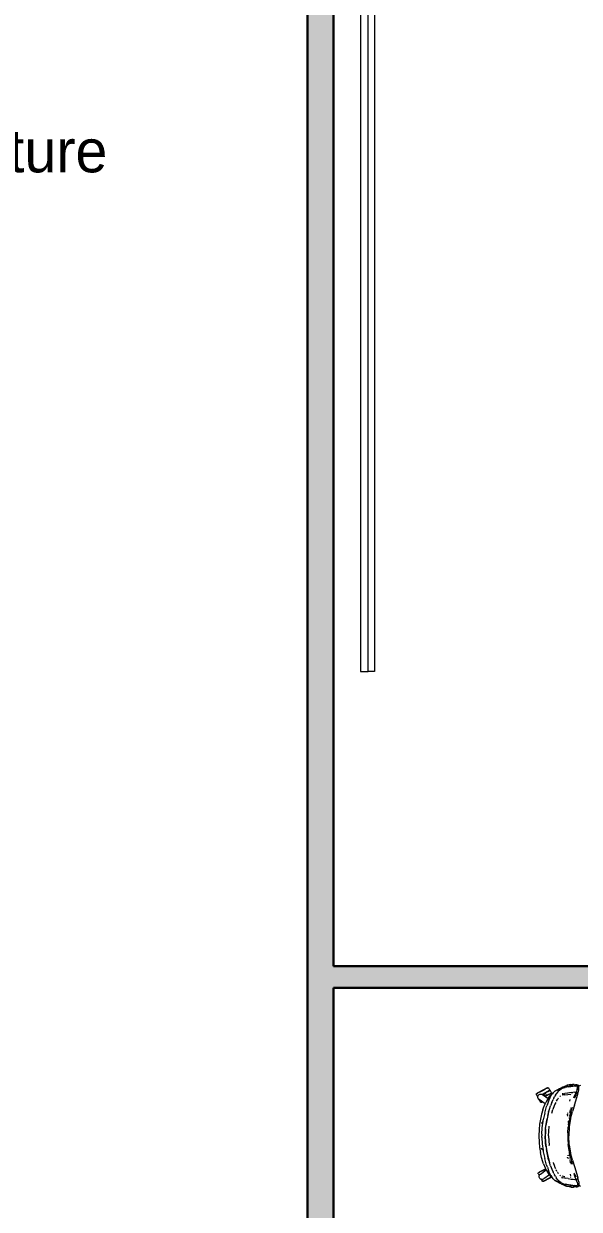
# Model space of a CAD drawing. Header units: millimetres. Extents: x 155927 to 326028, y -36033 to 97293.
# Drawn here: x 214731 to 217319, y 19925 to 25450 of the extents above; entities that cross this region are included whole.
import ezdxf

# ---------------------------------------------------------------- set-up
doc = ezdxf.new("R2010")
doc.units = ezdxf.units.MM
doc.header["$MEASUREMENT"] = 0
for name, color, linetype, lineweight in [('A-AREA-IDEN', 7, 'CONTINUOUS', 9), ('A-WALL', 7, 'CONTINUOUS', 9), ('A-WALL-PATT', 7, 'CONTINUOUS', 9), ('G-IMPT', 8, 'CONTINUOUS', 9), ('I-FURN', 8, 'CONTINUOUS', 9), ('I-WALL', 7, 'CONTINUOUS', 9)]:
    doc.layers.add(name, color=color, linetype=linetype, lineweight=lineweight)
doc.styles.add('Century Gothic', font='GOTHIC.TTF', dxfattribs={"height": 200})

msp = doc.modelspace()

# ---------------------------------------------------------------- hatches: boundary and pattern name
at = {"layer": 'A-WALL-PATT'}
for points in [[(216052.8, 15107.6), (216174.8, 15107.6), (216174.8, 26907.6), (216052.8, 26907.6), (216052.8, 16376.6)], [(220477.9, 20956.6), (220477.9, 21058.6), (216174.8, 21058.6), (216174.8, 20956.6), (219351.4, 20956.6)]]:
    msp.add_hatch(color=256, dxfattribs=at).paths.add_polyline_path(points, flags=0)

# ---------------------------------------------------------------- linework, layer by layer
at = {"layer": 'A-WALL', "lineweight": 30}
for p, q in [((216174.8, 21058.6), (216174.8, 26805.6)), ((216052.8, 25785.6), (216052.8, 15107.6)), ((216174.8, 15209.6), (216174.8, 20956.6))]:
    msp.add_line(p, q, dxfattribs=at)
at = {"layer": 'G-IMPT'}
for p, q in [((217239.1, 20493.3), (217255.5, 20500.1)), ((217288.7, 20500.1), (217241.5, 20493.4)), ((217265.9, 20498.6), (217253, 20495.1)), ((217265.9, 20498.6), (217254, 20495.2)), ((217255.5, 20500.1), (217258.9, 20501.5)), ((217262.7, 20503.1), (217258.9, 20501.5)), ((217280.4, 20506.3), (217262.7, 20503.1)), ((217268.8, 20495.2), (217299.7, 20499.7)), ((217273, 20502.8), (217272.4, 20502.7)), ((217282.3, 20504.9), (217273, 20502.8)), ((217280.4, 20506.3), (217287.4, 20506.3)), ((217291.6, 20506.3), (217287.4, 20506.3)), ((217288.7, 20500.1), (217299.4, 20501.5)), ((217295.5, 20506), (217291.6, 20506.3)), ((217295.5, 20506), (217304.8, 20505.2)), ((217298, 20498.7), (217306.6, 20502.7)), ((217300.7, 20501.8), (217299.4, 20501.5)), ((217299.7, 20499.7), (217307.5, 20500.8)), ((217305.7, 20502.6), (217300.7, 20501.8)), ((217304.7, 20504.7), (217302.1, 20504.9)), ((217304.7, 20504.7), (217309.4, 20504.1)), ((217304.8, 20505.2), (217305.3, 20505.1)), ((217309.6, 20504.3), (217305.3, 20505.1)), ((217306.6, 20502.7), (217305.7, 20502.6)), ((217313.8, 20501.9), (217307.5, 20500.8)), ((217310, 20504.1), (217309.4, 20504.1)), ((217309.6, 20504.3), (217311.9, 20503.9)), ((217309.6, 20482.8), (217312.3, 20499.9)), ((217310, 20504.1), (217313.3, 20503.5)), ((217311.7, 20503.5), (217312.3, 20499.9)), ((217311.7, 20503.5), (217312.3, 20499.9)), ((217312.3, 20499.9), (217311.9, 20503.9)), ((217313.2, 20501.8), (217314.3, 20502.3)), ((217313.2, 20501.8), (217313.8, 20501.9)), ((217313.3, 20503.5), (217315.1, 20503)), ((217313.4, 20501.4), (217313.8, 20501.9)), ((217313.4, 20501.4), (217313.4, 20500.9)), ((217313.8, 20501.9), (217314.3, 20502.3)), ((217315.7, 20502.7), (217315.1, 20503)), ((217315.7, 20502.7), (217316, 20502.2)), ((217315.8, 20483), (217316.4, 20501.5)), ((217315.8, 20483), (217316.3, 20501)), ((217316.4, 20501.6), (217316, 20502.2)), ((217316.4, 20501.6), (217316.2, 20500.7)), ((217316.2, 20500.7), (217316.3, 20500.8)), ((217324.5, 20501.6), (217316.3, 20498)), ((217316.4, 20501.5), (217316.3, 20501)), ((217316.3, 20482.1), (217316.3, 20501)), ((217316.3, 20501), (217316.3, 20500.8)), ((217175.7, 20443.9), (217166.7, 20429.6)), ((217175.7, 20443.9), (217185.5, 20456.5)), ((217182.3, 20443.7), (217177.5, 20432.8)), ((217182.3, 20443.7), (217186.8, 20452.8)), ((217182.3, 20443.7), (217186.5, 20452.2)), ((217182.5, 20444.2), (217182.3, 20443.7)), ((217182.5, 20444.2), (217186.8, 20452.8)), ((217195.4, 20466.8), (217185.5, 20456.5)), ((217186.8, 20452.8), (217186.5, 20452.2)), ((217186.8, 20452.8), (217191.5, 20460.8)), ((217192.4, 20462.1), (217191.5, 20460.8)), ((217197.1, 20468.2), (217192.4, 20462.1)), ((217199.1, 20469.8), (217195.4, 20466.8)), ((217200.2, 20443.1), (217196.8, 20436.4)), ((217197.1, 20468.2), (217200, 20471.2)), ((217204.9, 20475.1), (217200, 20471.2)), ((217200.2, 20443.1), (217203.8, 20449.9)), ((217207.5, 20456.1), (217203.8, 20449.9)), ((217206, 20475.7), (217204.9, 20475.1)), ((217206, 20475.7), (217208.4, 20476.9)), ((217207.3, 20476.4), (217206.6, 20475.9)), ((217207.3, 20476.4), (217218.8, 20483.5)), ((217207.5, 20456.1), (217211.4, 20462.2)), ((217208.4, 20476.9), (217210.7, 20478)), ((217222.6, 20482.5), (217210.7, 20478)), ((217211.6, 20462.5), (217211.4, 20462.2)), ((217219.6, 20472.9), (217211.6, 20462.5)), ((217216.9, 20479.2), (217228.6, 20488.2)), ((217216.9, 20479.2), (217218.9, 20480.4)), ((217218.6, 20438.8), (217222.1, 20443.9)), ((217218.8, 20483.5), (217227.4, 20487.5)), ((217227.3, 20480.8), (217219.6, 20472.9)), ((217222.1, 20443.9), (217222.8, 20445)), ((217234.1, 20485.9), (217227.1, 20480.5)), ((217227.1, 20480.5), (217230.7, 20483.3)), ((217227.3, 20480.8), (217234.3, 20486.2)), ((217228.3, 20450.6), (217232.2, 20453.9)), ((217228.6, 20488.2), (217235.1, 20491.2)), ((217234.1, 20485.9), (217230.7, 20483.3)), ((217234.3, 20486.2), (217240.1, 20489.5)), ((217235.1, 20491.2), (217238.5, 20492.8)), ((217237.9, 20492.5), (217239.1, 20493.3)), ((217241.5, 20493.4), (217238.5, 20492.8)), ((217252.2, 20457.9), (217238.8, 20456.1)), ((217238.8, 20456.1), (217239.3, 20456.2)), ((217244, 20463.2), (217238.9, 20462.5)), ((217240.6, 20489.7), (217240.1, 20489.5)), ((217240.6, 20489.7), (217245.4, 20491.5)), ((217244, 20463.2), (217250.8, 20464.3)), ((217245.4, 20491.5), (217253, 20492.8)), ((217250.8, 20464.3), (217252.5, 20464.5)), ((217252.2, 20457.9), (217279.5, 20461.6)), ((217264.3, 20466.4), (217252.5, 20464.5)), ((217268.2, 20495.1), (217253, 20492.8)), ((217268.8, 20495.2), (217253.6, 20492.8)), ((217268.2, 20495.1), (217253.6, 20492.8)), ((217265.8, 20466.6), (217264.3, 20466.4)), ((217281, 20468.9), (217265.8, 20466.6)), ((217280.4, 20460.5), (217278.8, 20461.7)), ((217279, 20461.7), (217279.3, 20461.6)), ((217279.5, 20461.6), (217279.3, 20461.6)), ((217280, 20455.5), (217280, 20455.2)), ((217281, 20468.9), (217281.1, 20468.9)), ((217281.1, 20468.9), (217289.4, 20469.5)), ((217298.2, 20470.1), (217289.4, 20469.5)), ((217293.3, 20443.8), (217295.1, 20448.4)), ((217295.1, 20448.4), (217304, 20468.5)), ((217296.1, 20410.9), (217312.1, 20461.2)), ((217297.4, 20445.1), (217296.8, 20443.7)), ((217297.4, 20445.1), (217299.4, 20450.2)), ((217299.4, 20450), (217297.4, 20445.1)), ((217299.4, 20450.2), (217298, 20446.7)), ((217298.2, 20470.1), (217301.6, 20470.4)), ((217302.6, 20458.5), (217299.4, 20450)), ((217302, 20470.4), (217301.6, 20470.4)), ((217301.6, 20466.3), (217302.1, 20466.6)), ((217302, 20470.4), (217304.4, 20470.7)), ((217302.6, 20458.5), (217307.9, 20468.6)), ((217309.6, 20482.8), (217304, 20470.5)), ((217304.4, 20470.7), (217304.5, 20470.7)), ((217305.3, 20471), (217304.5, 20470.7)), ((217307, 20471.5), (217308.5, 20471.3)), ((217309.3, 20471), (217307.4, 20468.3)), ((217309.3, 20471), (217307.9, 20468.6)), ((217308.5, 20471.3), (217309.2, 20471.2)), ((217309.2, 20471.2), (217309.3, 20471)), ((217309.3, 20471), (217309.3, 20470.9)), ((217312.1, 20461.2), (217316.3, 20482.1)), ((217149, 20389.1), (217142.8, 20367.9)), ((217149, 20389.1), (217152.1, 20397.9)), ((217152.1, 20397.9), (217159.6, 20415.8)), ((217157.9, 20372.8), (217166.9, 20403.6)), ((217166.7, 20429.6), (217159.6, 20415.8)), ((217166.9, 20403.6), (217168.1, 20407.2)), ((217170.5, 20414.1), (217168.1, 20407.2)), ((217176, 20429.1), (217170.4, 20414.1)), ((217170.4, 20414.1), (217170.5, 20414)), ((217170.5, 20414), (217170.5, 20414.1)), ((217170.5, 20414), (217170.9, 20413.7)), ((217170.5, 20414), (217170.5, 20414)), ((217170.9, 20413.7), (217170.5, 20414)), ((217171.7, 20413.4), (217170.9, 20413.7)), ((217171.1, 20413.6), (217170.9, 20413.7)), ((217171.7, 20413.4), (217171.1, 20413.6)), ((217171.7, 20413.4), (217172.8, 20412.9)), ((217171.7, 20413.4), (217172.2, 20413.2)), ((217171.8, 20361.8), (217180.2, 20392.3)), ((217171.8, 20361.8), (217180.2, 20392.2)), ((217172.8, 20412.9), (217172.2, 20413.2)), ((217177.5, 20432.8), (217176, 20429.1)), ((217176.4, 20379.1), (217180.2, 20392.2)), ((217180.2, 20392.3), (217185.2, 20407.3)), ((217190.6, 20422.1), (217185.2, 20407.3)), ((217190.6, 20422.1), (217196.8, 20436.4)), ((217191.2, 20373.5), (217196.5, 20390)), ((217196.8, 20391), (217203.6, 20409.4)), ((217196.8, 20391), (217203.5, 20408.4)), ((217203.5, 20408.4), (217204.1, 20410.2)), ((217206.9, 20417.3), (217204.1, 20410.2)), ((217206.9, 20417.3), (217204.6, 20411.8)), ((217209.1, 20422.1), (217206.9, 20417.3)), ((217212.9, 20429.1), (217217.1, 20437.2)), ((217215.6, 20434.5), (217218.2, 20438.2)), ((217215.6, 20434.5), (217217.1, 20437.2)), ((217218.2, 20438.2), (217218.6, 20438.8)), ((217275.3, 20429.1), (217276.8, 20436.3)), ((217276.1, 20361.6), (217282.7, 20387.9)), ((217276.8, 20387.9), (217277.5, 20390.1)), ((217279.5, 20395.7), (217279.2, 20394.7)), ((217279.5, 20395.7), (217280.1, 20397.3)), ((217282.7, 20387.9), (217285.7, 20398.3)), ((217283.8, 20393.1), (217283.1, 20391)), ((217283.8, 20393.1), (217284.1, 20393.8)), ((217284.8, 20398.6), (217285.4, 20399)), ((217284.8, 20398.6), (217285, 20398.7)), ((217285.8, 20398.6), (217285.7, 20398.3)), ((217285.8, 20399.4), (217285.9, 20399.1)), ((217285.9, 20398.9), (217285.8, 20398.6)), ((217285.9, 20399.1), (217285.9, 20398.9)), ((217296.1, 20410.9), (217286.9, 20381)), ((217138, 20345.5), (217134.5, 20322.1)), ((217142.8, 20367.9), (217138, 20345.5)), ((217144.4, 20330.8), (217143.8, 20325.4)), ((217148.3, 20330.8), (217146.2, 20330.8)), ((217146.2, 20330.8), (217146.3, 20330.8)), ((217146.3, 20304.9), (217150.1, 20335.1)), ((217150.1, 20335.1), (217151.3, 20342)), ((217157.9, 20372.8), (217151.3, 20342)), ((217161.8, 20299.2), (217165.6, 20330.8)), ((217161.8, 20299.2), (217165.6, 20330.7)), ((217165.6, 20330.7), (217163.7, 20315.2)), ((217171.8, 20361.8), (217165.6, 20330.7)), ((217171.8, 20361.8), (217165.6, 20330.8)), ((217165.6, 20330.7), (217168.7, 20346.8)), ((217171.8, 20361.8), (217168.7, 20346.8)), ((217176.4, 20379.1), (217171.8, 20361.8)), ((217191.2, 20373.5), (217192.3, 20377)), ((217264.7, 20363.2), (217264.8, 20368.3)), ((217264.8, 20368.3), (217264.7, 20366)), ((217264.7, 20363.2), (217264.7, 20366)), ((217265.5, 20360.1), (217264.9, 20362.3)), ((217265.1, 20372.1), (217265.3, 20374.2)), ((217266.2, 20358.2), (217265.5, 20360.1)), ((217266, 20359.2), (217266, 20361.5)), ((217266, 20361.4), (217266, 20361.5)), ((217266, 20359.2), (217266.2, 20358.2)), ((217271.2, 20334.9), (217267.9, 20308)), ((217268.6, 20329.3), (217269.4, 20334.9)), ((217269.4, 20334.9), (217269.7, 20336.6)), ((217270.2, 20339.5), (217269.7, 20336.6)), ((217276.1, 20361.6), (217271.2, 20334.9)), ((217272.1, 20349.6), (217272.7, 20352.4)), ((217278.6, 20347.3), (217272.6, 20309.4)), ((217276.4, 20384.8), (217273.4, 20374.4)), ((217274.3, 20359.6), (217274.8, 20361.6)), ((217276.3, 20368.3), (217274.8, 20361.6)), ((217276.3, 20368.3), (217276.7, 20369.6)), ((217278, 20374.5), (217277.6, 20373.4)), ((217277.6, 20373.4), (217277.6, 20373.2)), ((217278, 20374.5), (217279.1, 20378.5)), ((217278.6, 20347.3), (217286.9, 20381)), ((217279.1, 20378.5), (217279.3, 20379.2)), ((217132.3, 20296.5), (217131.4, 20267.4)), ((217134.5, 20322.1), (217132.3, 20296.5)), ((217144.7, 20274.7), (217146.3, 20304.9)), ((217161.8, 20299.2), (217160.5, 20267.4)), ((217161.8, 20299.2), (217160.7, 20267.4)), ((217161.2, 20284.3), (217160.7, 20267.4)), ((217161.2, 20284.3), (217161.8, 20299.2)), ((217161.8, 20299.2), (217163.7, 20315.2)), ((217176.2, 20267.4), (217178.6, 20311.1)), ((217176.3, 20267.4), (217178.6, 20311.1)), ((217178.6, 20311.1), (217178.8, 20312.9)), ((217178.6, 20311.1), (217178.8, 20312.4)), ((217178.8, 20312.7), (217178.8, 20312.4)), ((217266.2, 20280.9), (217267.9, 20308)), ((217266.2, 20280.9), (217266.2, 20253.8)), ((217267.3, 20320.8), (217267.1, 20319.1)), ((217268.6, 20329.3), (217267.3, 20320.8)), ((217272.6, 20309.4), (217270.2, 20267.4)), ((217131.4, 20267.4), (217132.3, 20238.2)), ((217132.3, 20238.2), (217134.5, 20212.7)), ((217144.7, 20274.7), (217144.6, 20267.4)), ((217144.7, 20260.1), (217144.6, 20267.4)), ((217144.7, 20260.1), (217146.3, 20229.9)), ((217146.3, 20229.9), (217150.1, 20199.7)), ((217160.5, 20267.4), (217161.8, 20235.6)), ((217161.8, 20235.6), (217160.7, 20267.4)), ((217161.2, 20250.5), (217160.7, 20267.4)), ((217161.8, 20235.6), (217161.2, 20250.5)), ((217163.7, 20219.5), (217161.8, 20235.6)), ((217161.8, 20235.6), (217165.6, 20204)), ((217161.8, 20235.6), (217165.6, 20204)), ((217176.3, 20267.4), (217178.8, 20222)), ((217178.8, 20222), (217178.6, 20223.7)), ((217178.6, 20223.7), (217178.8, 20222.3)), ((217178.8, 20222.1), (217178.8, 20222.3)), ((217266.2, 20253.8), (217267.9, 20226.7)), ((217271.2, 20199.8), (217267.9, 20226.7)), ((217272.6, 20225.4), (217270.2, 20267.4)), ((217278.6, 20187.5), (217272.3, 20225.2)), ((217272.3, 20225.2), (217278.3, 20187.9)), ((217272.6, 20225.4), (217278.3, 20187.9)), ((217134.5, 20212.7), (217138, 20189.2)), ((217142.8, 20166.9), (217138, 20189.2)), ((217149, 20145.6), (217142.8, 20166.9)), ((217144.4, 20204), (217143.8, 20209.4)), ((217144.3, 20205.6), (217143.8, 20209.4)), ((217146.2, 20203.9), (217148.3, 20204)), ((217146.2, 20203.9), (217146.3, 20203.9)), ((217146.3, 20203.9), (217146.3, 20203.9)), ((217149.5, 20204.1), (217148.3, 20204)), ((217150.1, 20199.7), (217151.3, 20192.8)), ((217151.3, 20192.8), (217157.9, 20162)), ((217163.7, 20219.5), (217165.6, 20204)), ((217165.6, 20204), (217168.7, 20187.9)), ((217165.6, 20204), (217171.8, 20172.8)), ((217171.8, 20172.8), (217165.6, 20204)), ((217171.8, 20172.9), (217168.7, 20187.9)), ((217176.4, 20155.7), (217171.8, 20172.9)), ((217171.8, 20172.9), (217180.2, 20142.5)), ((217171.8, 20172.9), (217180.2, 20142.4)), ((217264.7, 20168.5), (217264.7, 20167.8)), ((217264.8, 20166.4), (217264.7, 20167.8)), ((217264.8, 20166.4), (217265.1, 20162.7)), ((217266.2, 20176.6), (217265.5, 20174.6)), ((217266.2, 20176.6), (217266, 20175.5)), ((217268.9, 20175), (217269, 20174.6)), ((217276.1, 20173.2), (217271.2, 20199.8)), ((217272.5, 20161.3), (217271.5, 20165.2)), ((217272.2, 20185.2), (217272.6, 20182.6)), ((217272.6, 20182.6), (217274.3, 20175.2)), ((217274.8, 20173.2), (217276.3, 20166.4)), ((217276.1, 20173.2), (217282.7, 20146.8)), ((217276.3, 20166.4), (217276.7, 20165.1)), ((217286.9, 20153.8), (217278.6, 20187.5)), ((217152.1, 20136.9), (217149, 20145.6)), ((217152.1, 20136.9), (217159.6, 20118.9)), ((217166.9, 20131.2), (217157.9, 20162)), ((217159.6, 20118.9), (217166.7, 20105.2)), ((217166.9, 20131.2), (217168.1, 20127.6)), ((217170.4, 20120.7), (217168.1, 20127.6)), ((217170.4, 20120.7), (217176, 20105.7)), ((217176.4, 20155.7), (217180.2, 20142.5)), ((217185.2, 20127.5), (217180.2, 20142.4)), ((217185.2, 20127.5), (217190.6, 20112.6)), ((217190.6, 20112.6), (217196.8, 20098.4)), ((217196.8, 20143.8), (217199.5, 20136.3)), ((217196.8, 20143.8), (217203.5, 20126.3)), ((217203.5, 20126.3), (217204.1, 20124.6)), ((217204.1, 20124.6), (217207.9, 20115.3)), ((217207.9, 20115.3), (217206.9, 20117.5)), ((217265.1, 20162.7), (217265.1, 20162.2)), ((217272.5, 20161.3), (217272.1, 20162.9)), ((217274.4, 20154.6), (217274.1, 20155.7)), ((217276.2, 20148.8), (217275.4, 20151.3)), ((217276.4, 20148), (217276.2, 20148.8)), ((217277.6, 20144.5), (217276.8, 20146.9)), ((217277.5, 20146.8), (217280.5, 20136.4)), ((217277.6, 20144.5), (217277.8, 20143.8)), ((217278.6, 20141.7), (217277.8, 20143.8)), ((217282, 20146.8), (217281.9, 20147.3)), ((217282, 20146.8), (217282.8, 20144.6)), ((217282.7, 20146.8), (217285.9, 20135.6)), ((217282.7, 20146.8), (217285.7, 20136.3)), ((217282.7, 20146.8), (217285.8, 20136)), ((217283.1, 20143.8), (217282.8, 20144.6)), ((217284, 20141.1), (217284.4, 20140.1)), ((217284.4, 20140.1), (217284.8, 20139)), ((217284.8, 20136.2), (217285.4, 20135.8)), ((217284.8, 20136.2), (217285, 20136)), ((217285.7, 20136.3), (217285.8, 20136)), ((217285.9, 20135.6), (217285.8, 20135.4)), ((217286.9, 20153.8), (217296.1, 20123.8)), ((217296.1, 20123.8), (217312.1, 20073.6)), ((217166.7, 20105.2), (217175.7, 20090.9)), ((217175.7, 20090.9), (217185.5, 20078.3)), ((217177.5, 20102), (217176, 20105.7)), ((217182.3, 20091), (217177.5, 20102)), ((217182.3, 20091), (217182.5, 20090.6)), ((217186.5, 20082.6), (217182.5, 20090.6)), ((217195.4, 20068), (217185.5, 20078.3)), ((217186.5, 20082.6), (217186.8, 20082)), ((217186.8, 20082), (217191.5, 20074)), ((217192.4, 20072.7), (217191.5, 20074)), ((217197.1, 20066.5), (217192.4, 20072.7)), ((217195.4, 20068), (217199.1, 20065)), ((217200.2, 20091.7), (217196.8, 20098.4)), ((217200, 20063.5), (217197.1, 20066.5)), ((217204.9, 20059.7), (217200, 20063.5)), ((217200.2, 20091.7), (217203.8, 20084.9)), ((217207.5, 20078.7), (217203.8, 20084.9)), ((217204.9, 20059.7), (217206, 20059)), ((217206, 20059), (217208.4, 20057.9)), ((217218.8, 20051.2), (217207.3, 20058.4)), ((217207.5, 20078.7), (217211.4, 20072.6)), ((217208.4, 20057.9), (217210.7, 20056.8)), ((217222.6, 20052.3), (217210.7, 20056.8)), ((217211.4, 20072.6), (217211.6, 20072.3)), ((217215, 20101.4), (217211.5, 20108.4)), ((217219.6, 20061.9), (217211.6, 20072.3)), ((217216.9, 20055.5), (217218.9, 20054.4)), ((217216.9, 20055.5), (217228.6, 20046.6)), ((217218.6, 20096), (217218.2, 20096.5)), ((217222.1, 20090.8), (217218.6, 20096)), ((217219.6, 20061.9), (217227.3, 20054)), ((217222.1, 20090.8), (217222.8, 20089.7)), ((217227.1, 20054.3), (217234.1, 20048.9)), ((217227.1, 20054.3), (217230.7, 20051.5)), ((217228.3, 20084.2), (217232.2, 20080.8)), ((217236.2, 20073), (217238.3, 20072.5)), ((217238.3, 20072.5), (217240.3, 20072.1)), ((217252.2, 20076.9), (217238.8, 20078.7)), ((217238.8, 20078.7), (217239.3, 20078.5)), ((217240.8, 20072), (217240.3, 20072.1)), ((217252.5, 20070.2), (217240.8, 20072)), ((217252.5, 20070.2), (217253.1, 20070.1)), ((217253.6, 20070.1), (217253.1, 20070.1)), ((217267, 20067.9), (217253.6, 20070.1)), ((217267, 20067.9), (217281, 20065.9)), ((217280, 20079.2), (217278.6, 20088.4)), ((217280.4, 20074.3), (217278.7, 20073)), ((217280, 20079.2), (217280, 20079.6)), ((217281.1, 20065.9), (217281, 20065.9)), ((217281.1, 20065.9), (217289.4, 20065.3)), ((217289.4, 20065.3), (217290.3, 20065.2)), ((217290.3, 20065.2), (217298.2, 20064.6)), ((217303.5, 20066.4), (217295.1, 20086.4)), ((217298.4, 20087.1), (217295.3, 20093.9)), ((217299.4, 20084.8), (217297.4, 20089.7)), ((217297.4, 20089.7), (217299.4, 20084.6)), ((217299.4, 20084.6), (217297.4, 20089.7)), ((217298.2, 20064.6), (217302.1, 20064.3)), ((217299.4, 20084.8), (217302.6, 20076.3)), ((217302.1, 20068.1), (217301.6, 20068.4)), ((217302.2, 20064.3), (217302.1, 20064.3)), ((217302.2, 20064.3), (217304.5, 20064)), ((217305.3, 20063.8), (217303.5, 20066.4)), ((217309.6, 20051.9), (217304, 20064.3)), ((217304.6, 20064), (217304.5, 20064)), ((217304.6, 20064), (217305.3, 20063.8)), ((217307.2, 20063.3), (217308.5, 20063.5)), ((217309.5, 20063.7), (217307.9, 20066.2)), ((217307.9, 20066.2), (217309.4, 20063.7)), ((217309.4, 20063.7), (217307.9, 20066.2)), ((217308.5, 20063.5), (217309.4, 20063.7)), ((217309.5, 20063.7), (217309.4, 20063.7)), ((217316.3, 20052.6), (217312.1, 20073.6)), ((217227.4, 20047.3), (217218.8, 20051.2)), ((217234.3, 20048.5), (217227.3, 20054)), ((217235.1, 20043.5), (217228.6, 20046.6)), ((217234.1, 20048.9), (217230.7, 20051.5)), ((217234.3, 20048.5), (217240.1, 20045.3)), ((217235.1, 20043.5), (217238.5, 20042)), ((217237.9, 20042.3), (217239.1, 20041.5)), ((217241.5, 20041.3), (217238.5, 20042)), ((217239.1, 20041.5), (217255.5, 20034.7)), ((217240.1, 20045.3), (217240.6, 20045)), ((217245.4, 20043.3), (217240.6, 20045)), ((217288.7, 20034.7), (217241.5, 20041.3)), ((217245.4, 20043.3), (217253, 20042)), ((217268.8, 20039.6), (217253, 20042)), ((217255.5, 20034.7), (217258.9, 20033.3)), ((217262.7, 20031.7), (217258.9, 20033.3)), ((217280.4, 20028.5), (217262.7, 20031.7)), ((217299.7, 20035), (217268.8, 20039.6)), ((217273, 20031.9), (217272.4, 20032.1)), ((217282.3, 20029.9), (217273, 20031.9)), ((217280.4, 20028.5), (217287.4, 20028.4)), ((217287.4, 20028.4), (217291.6, 20028.4)), ((217288.7, 20034.7), (217299.4, 20033.2)), ((217295.5, 20028.8), (217291.6, 20028.4)), ((217304.8, 20029.6), (217295.5, 20028.8)), ((217306.6, 20032), (217298, 20036.1)), ((217300.7, 20033), (217299.4, 20033.2)), ((217307.5, 20033.9), (217299.7, 20035)), ((217300.7, 20033), (217305.7, 20032.2)), ((217304.7, 20030.1), (217302.1, 20029.9)), ((217309.4, 20030.6), (217304.7, 20030.1)), ((217304.8, 20029.6), (217305.3, 20029.6)), ((217305.3, 20029.6), (217309.6, 20030.4)), ((217306.6, 20032), (217305.7, 20032.2)), ((217313.8, 20032.8), (217307.5, 20033.9)), ((217310, 20030.7), (217309.4, 20030.6)), ((217309.6, 20051.9), (217312.3, 20034.9)), ((217309.6, 20030.4), (217311.9, 20030.9)), ((217310, 20030.7), (217313.3, 20031.2)), ((217311.2, 20034.2), (217311.7, 20031.3)), ((217311.2, 20034.2), (217311.9, 20030.9)), ((217311.7, 20031.3), (217312.3, 20034.9)), ((217313.2, 20033), (217313.8, 20032.8)), ((217313.2, 20033), (217314.3, 20032.4)), ((217315.1, 20031.8), (217313.3, 20031.2)), ((217313.4, 20033.9), (217313.4, 20033.4)), ((217313.8, 20032.8), (217313.4, 20033.4)), ((217313.8, 20032.8), (217314.3, 20032.4)), ((217315.1, 20031.8), (217315.7, 20032.1)), ((217315.7, 20032.1), (217316, 20032.6)), ((217316.6, 20033.6), (217316, 20032.6)), ((217316.2, 20033.2), (217316, 20032.6)), ((217316, 20032.6), (217316.1, 20032.7)), ((217316.2, 20033.2), (217316.1, 20032.7)), ((217316.3, 20052.6), (217316.6, 20033.6)), ((217316.6, 20036.8), (217324.5, 20032.7))]:
    msp.add_line(p, q, dxfattribs=at)
at = {"layer": 'I-FURN'}
for p, q in [((216300.1, 26030.5), (216300.1, 22430.5)), ((216335.1, 22430.5), (216335.1, 26030.5)), ((216335.1, 22430.5), (216335.1, 26030.5)), ((216365.1, 26030.5), (216365.1, 22430.5)), ((216300.1, 22430.5), (216335.1, 22430.5)), ((216365.1, 22430.5), (216335.1, 22430.5)), ((217119.1, 20461.5), (217119.2, 20461.6)), ((217119.1, 20461.3), (217119.1, 20461.5)), ((217119.1, 20461.2), (217119.1, 20461.3)), ((217119.1, 20461), (217119.1, 20461.2)), ((217119.1, 20460.8), (217119.1, 20461)), ((217119.1, 20460.7), (217119.1, 20460.8)), ((217119.1, 20460.5), (217119.1, 20460.7)), ((217119.1, 20460.3), (217119.1, 20460.5)), ((217119.1, 20460.2), (217119.1, 20460.3)), ((217119.2, 20460), (217119.1, 20460.2)), ((217119.2, 20461.9), (217119.3, 20462.1)), ((217119.2, 20461.8), (217119.2, 20461.9)), ((217119.2, 20461.6), (217119.2, 20461.8)), ((217119.2, 20459.9), (217119.2, 20460)), ((217119.3, 20459.7), (217119.2, 20459.9)), ((217119.3, 20462.3), (217119.4, 20462.4)), ((217119.3, 20462.1), (217119.3, 20462.3)), ((217119.3, 20459.6), (217119.3, 20459.7)), ((217119.4, 20459.4), (217119.3, 20459.6)), ((217119.4, 20462.4), (217119.5, 20462.5)), ((217119.4, 20459.3), (217119.4, 20459.4)), ((217119.5, 20459.1), (217119.4, 20459.3)), ((217119.5, 20462.7), (217119.6, 20462.8)), ((217119.5, 20462.5), (217119.5, 20462.7)), ((217119.6, 20459), (217119.5, 20459.1)), ((217119.6, 20462.8), (217119.7, 20463)), ((217119.6, 20459), (217124.7, 20449.3)), ((217119.7, 20463), (217119.8, 20463.1)), ((217119.8, 20463.1), (217119.9, 20463.2)), ((217119.9, 20463.2), (217120, 20463.4)), ((217120, 20463.4), (217120.1, 20463.5)), ((217120.1, 20463.5), (217120.2, 20463.6)), ((217120.2, 20463.6), (217120.3, 20463.7)), ((217120.3, 20463.7), (217120.4, 20463.8)), ((217120.4, 20463.8), (217120.5, 20463.9)), ((217120.5, 20463.9), (217120.7, 20464)), ((217120.7, 20464), (217120.8, 20464.1)), ((217120.8, 20464.1), (217120.9, 20464.2)), ((217120.9, 20464.2), (217121.1, 20464.3)), ((217121.1, 20464.3), (217121.2, 20464.4)), ((217121.2, 20464.4), (217121.3, 20464.5)), ((217121.2, 20464.4), (217121.2, 20464.4)), ((217121.2, 20464.4), (217121.2, 20464.4)), ((217121.3, 20464.4), (217121.2, 20464.4)), ((217121.2, 20464.4), (217121.2, 20464.4)), ((217121.3, 20464.5), (217121.4, 20464.5)), ((217121.4, 20464.5), (217121.3, 20464.4)), ((217121.4, 20464.5), (217121.5, 20464.6)), ((217121.5, 20464.6), (217121.4, 20464.5)), ((217121.5, 20464.6), (217121.7, 20464.7)), ((217121.6, 20464.6), (217121.5, 20464.6)), ((217121.8, 20464.7), (217121.6, 20464.6)), ((217121.7, 20464.7), (217121.9, 20464.8)), ((217122.1, 20464.9), (217121.8, 20464.7)), ((217121.9, 20464.8), (217122.2, 20464.9)), ((217122.4, 20465), (217122.1, 20464.9)), ((217122.2, 20464.9), (217122.5, 20465.1)), ((217122.7, 20465.2), (217122.4, 20465)), ((217122.5, 20465.1), (217122.8, 20465.3)), ((217123, 20465.4), (217122.7, 20465.2)), ((217122.8, 20465.3), (217123.2, 20465.5)), ((217123.4, 20465.6), (217123, 20465.4)), ((217123.2, 20465.5), (217123.6, 20465.7)), ((217123.9, 20465.8), (217123.4, 20465.6)), ((217123.6, 20465.7), (217124.1, 20465.9)), ((217124.3, 20466.1), (217123.9, 20465.8)), ((217123.9, 20447.7), (217125.3, 20448.5)), ((217123.9, 20447.7), (217130.5, 20435.4)), ((217124.1, 20465.9), (217124.6, 20466.2)), ((217124.8, 20466.3), (217124.3, 20466.1)), ((217124.6, 20466.2), (217125.1, 20466.5)), ((217125.1, 20449.5), (217124.7, 20449.3)), ((217125.4, 20466.6), (217124.8, 20466.3)), ((217125.1, 20466.5), (217125.6, 20466.8)), ((217125.3, 20448.5), (217125.2, 20448.4)), ((217125.7, 20447.7), (217125.3, 20448.5)), ((217125.9, 20466.9), (217125.4, 20466.6)), ((217125.6, 20466.8), (217126.2, 20467.1)), ((217125.7, 20448.1), (217126.1, 20451.4)), ((217126, 20444.7), (217125.7, 20448.1)), ((217126.5, 20467.2), (217125.9, 20466.9)), ((217127.2, 20441.6), (217126, 20444.7)), ((217126.1, 20451.4), (217127.3, 20454.6)), ((217127.2, 20467.6), (217126.5, 20467.2)), ((217127.8, 20467.9), (217127.2, 20467.6)), ((217129.1, 20438.8), (217127.2, 20441.6)), ((217127.3, 20454.6), (217129.2, 20457.3)), ((217128.5, 20468.3), (217127.8, 20467.9)), ((217130.1, 20458.2), (217127.8, 20455.4)), ((217129.2, 20468.7), (217128.5, 20468.3)), ((217130, 20469.1), (217129.2, 20468.7)), ((217129.2, 20457.3), (217131.8, 20459.6)), ((217130.8, 20469.5), (217130, 20469.1)), ((217131.5, 20459.3), (217130.1, 20458.2)), ((217131.6, 20469.9), (217130.8, 20469.5)), ((217132.4, 20470.4), (217131.6, 20469.9)), ((217131.8, 20459.6), (217134.8, 20461.1)), ((217133.2, 20470.8), (217132.4, 20470.4)), ((217134.1, 20471.3), (217133.2, 20470.8)), ((217135, 20471.7), (217134.1, 20471.3)), ((217134.8, 20461.1), (217138.1, 20461.9)), ((217135.9, 20472.2), (217135, 20471.7)), ((217135.4, 20472), (217136.3, 20472.5)), ((217136.8, 20472.7), (217135.9, 20472.2)), ((217136.3, 20472.5), (217137.3, 20472.9)), ((217137.8, 20473.2), (217136.8, 20472.7)), ((217137.3, 20472.9), (217138.2, 20473.4)), ((217138.7, 20473.7), (217137.8, 20473.2)), ((217138.1, 20461.9), (217141.4, 20461.9)), ((217138.2, 20473.4), (217139.2, 20474)), ((217139.7, 20474.2), (217138.7, 20473.7)), ((217139.2, 20474), (217140.1, 20474.5)), ((217140.7, 20474.8), (217139.7, 20474.2)), ((217140.1, 20474.5), (217141.1, 20475)), ((217141.6, 20475.3), (217140.7, 20474.8)), ((217141.1, 20475), (217142.1, 20475.5)), ((217141.4, 20461.9), (217144.7, 20461)), ((217142.6, 20475.8), (217141.6, 20475.3)), ((217142.1, 20475.5), (217143.1, 20476)), ((217143.6, 20476.3), (217142.6, 20475.8)), ((217143.1, 20476), (217144.1, 20476.6)), ((217144.6, 20476.9), (217143.6, 20476.3)), ((217144.1, 20476.6), (217145.1, 20477.1)), ((217145.6, 20477.4), (217144.6, 20476.9)), ((217144.7, 20461), (217147.7, 20459.4)), ((217145.1, 20477.1), (217146.1, 20477.6)), ((217182.1, 20479.8), (217145.5, 20460.3)), ((217146.6, 20477.9), (217145.6, 20477.4)), ((217146.1, 20477.6), (217147.1, 20478.2)), ((217147.6, 20478.5), (217146.6, 20477.9)), ((217146.8, 20459.9), (217153.9, 20463.7)), ((217147.1, 20478.2), (217148.1, 20478.7)), ((217148.6, 20479), (217147.6, 20478.5)), ((217147.7, 20459.4), (217174.1, 20440.9)), ((217148.1, 20478.7), (217149.1, 20479.2)), ((217149.6, 20479.5), (217148.6, 20479)), ((217149.1, 20479.2), (217150.1, 20479.8)), ((217150.6, 20480.1), (217149.6, 20479.5)), ((217150.1, 20479.8), (217151.1, 20480.3)), ((217151.6, 20480.6), (217150.6, 20480.1)), ((217151.1, 20480.3), (217152.1, 20480.8)), ((217152.6, 20481.1), (217151.6, 20480.6)), ((217152.1, 20480.8), (217153.1, 20481.3)), ((217153.6, 20481.6), (217152.6, 20481.1)), ((217153.1, 20481.3), (217154, 20481.9)), ((217154.5, 20482.1), (217153.6, 20481.6)), ((217153.9, 20463.7), (217160.5, 20467.2)), ((217153.9, 20463.7), (217160.4, 20451.3)), ((217154, 20481.9), (217155, 20482.4)), ((217155.5, 20482.6), (217154.5, 20482.1)), ((217155, 20482.4), (217155.9, 20482.9)), ((217156.4, 20483.1), (217155.5, 20482.6)), ((217155.9, 20482.9), (217156.8, 20483.3)), ((217157.3, 20483.6), (217156.4, 20483.1)), ((217156.8, 20483.3), (217157.7, 20483.8)), ((217158.2, 20484.1), (217157.3, 20483.6)), ((217157.7, 20483.8), (217158.6, 20484.3)), ((217159.1, 20484.6), (217158.2, 20484.1)), ((217158.6, 20484.3), (217159.5, 20484.8)), ((217159.9, 20485), (217159.1, 20484.6)), ((217159.5, 20484.8), (217160.3, 20485.2)), ((217160.8, 20485.5), (217159.9, 20485)), ((217167.1, 20454.8), (217160.4, 20451.3)), ((217160.5, 20467.2), (217183.2, 20479.3)), ((217160.5, 20467.2), (217167.1, 20454.8)), ((217161.6, 20485.9), (217160.8, 20485.5)), ((217189.6, 20465.7), (217160.9, 20450.4)), ((217162.4, 20486.3), (217161.6, 20485.9)), ((217163.1, 20486.7), (217162.4, 20486.3)), ((217163.9, 20487.1), (217163.1, 20486.7)), ((217164.6, 20487.5), (217163.9, 20487.1)), ((217165.3, 20487.8), (217164.6, 20487.5)), ((217165.9, 20488.2), (217165.3, 20487.8)), ((217166.5, 20488.5), (217165.9, 20488.2)), ((217167.1, 20488.8), (217166.5, 20488.5)), ((217166.8, 20488.7), (217167.4, 20489)), ((217167.7, 20489.1), (217167.1, 20488.8)), ((217189.8, 20466.9), (217167.1, 20454.8)), ((217167.4, 20489), (217167.9, 20489.2)), ((217168.2, 20489.4), (217167.7, 20489.1)), ((217167.9, 20489.2), (217168.4, 20489.5)), ((217168.7, 20489.6), (217168.2, 20489.4)), ((217168.4, 20489.5), (217168.9, 20489.8)), ((217169.1, 20489.9), (217168.7, 20489.6)), ((217168.9, 20489.8), (217169.3, 20490)), ((217169.5, 20490.1), (217169.1, 20489.9)), ((217169.3, 20490), (217169.7, 20490.2)), ((217169.9, 20490.3), (217169.5, 20490.1)), ((217169.7, 20490.2), (217170.1, 20490.4)), ((217170.2, 20490.5), (217169.9, 20490.3)), ((217170.1, 20490.4), (217170.4, 20490.6)), ((217170.5, 20490.6), (217170.2, 20490.5)), ((217170.4, 20490.6), (217170.6, 20490.7)), ((217170.8, 20490.8), (217170.5, 20490.6)), ((217170.6, 20490.7), (217170.9, 20490.8)), ((217171, 20490.9), (217170.8, 20490.8)), ((217170.9, 20490.8), (217171.1, 20490.9)), ((217171.2, 20491), (217171, 20490.9)), ((217171.1, 20490.9), (217171.3, 20491)), ((217171.3, 20491.1), (217171.2, 20491)), ((217171.3, 20491), (217171.4, 20491.1)), ((217171.4, 20491.1), (217171.3, 20491.1)), ((217171.4, 20491.1), (217171.5, 20491.1)), ((217171.5, 20491.1), (217171.4, 20491.1)), ((217171.5, 20491.2), (217171.6, 20491.2)), ((217171.5, 20491.1), (217171.5, 20491.2)), ((217171.5, 20491.2), (217171.5, 20491.2)), ((217171.5, 20491.2), (217171.5, 20491.1)), ((217171.6, 20491.2), (217171.8, 20491.3)), ((217171.8, 20491.3), (217171.9, 20491.4)), ((217171.9, 20491.4), (217172.1, 20491.4)), ((217172.1, 20491.4), (217172.2, 20491.5)), ((217172.2, 20491.5), (217172.4, 20491.5)), ((217172.4, 20491.5), (217172.6, 20491.5)), ((217172.6, 20491.5), (217172.7, 20491.6)), ((217172.7, 20491.6), (217172.9, 20491.6)), ((217172.9, 20491.6), (217173, 20491.6)), ((217173, 20491.6), (217173.2, 20491.6)), ((217173.2, 20491.6), (217173.4, 20491.6)), ((217173.4, 20491.6), (217173.5, 20491.6)), ((217173.5, 20491.6), (217173.7, 20491.6)), ((217173.7, 20491.6), (217173.8, 20491.6)), ((217173.8, 20491.6), (217174, 20491.6)), ((217174, 20491.6), (217174.2, 20491.6)), ((217174.2, 20491.6), (217174.3, 20491.5)), ((217174.3, 20491.5), (217174.5, 20491.5)), ((217174.5, 20491.5), (217174.6, 20491.4)), ((217174.6, 20491.4), (217174.8, 20491.4)), ((217174.8, 20491.4), (217174.9, 20491.3)), ((217174.9, 20491.3), (217175.1, 20491.3)), ((217175.1, 20491.3), (217175.2, 20491.2)), ((217175.2, 20491.2), (217175.4, 20491.1)), ((217175.4, 20491.1), (217175.5, 20491)), ((217175.5, 20491), (217175.6, 20490.9)), ((217175.6, 20490.9), (217175.8, 20490.8)), ((217175.8, 20490.8), (217175.9, 20490.8)), ((217175.9, 20490.8), (217176, 20490.6)), ((217176, 20490.6), (217176.1, 20490.5)), ((217176.1, 20490.5), (217176.3, 20490.4)), ((217176.3, 20490.4), (217176.4, 20490.3)), ((217176.4, 20490.3), (217176.5, 20490.2)), ((217176.5, 20490.2), (217176.6, 20490.1)), ((217176.6, 20490.1), (217176.7, 20489.9)), ((217176.7, 20489.9), (217176.8, 20489.8)), ((217176.8, 20489.8), (217176.9, 20489.7)), ((217176.9, 20489.7), (217176.9, 20489.5)), ((217176.9, 20489.5), (217177, 20489.5)), ((217182.1, 20479.8), (217177, 20489.5)), ((217183.2, 20479.3), (217189.8, 20466.9)), ((217190, 20467), (217183.4, 20479.4)), ((217191.3, 20462.5), (217189.6, 20465.7)), ((217131.6, 20436.5), (217129.1, 20438.8)), ((217131.9, 20436.1), (217130.5, 20435.4)), ((217160.2, 20416.5), (217131.6, 20436.5)), ((217131.8, 20436.1), (217131.9, 20436.1)), ((217132.2, 20435.2), (217137.4, 20425.5)), ((217137.4, 20425.4), (217137.4, 20425.5)), ((217137.5, 20425.3), (217137.4, 20425.4)), ((217137.6, 20425.2), (217137.5, 20425.3)), ((217137.7, 20425), (217137.6, 20425.2)), ((217137.7, 20424.9), (217137.7, 20425)), ((217137.8, 20424.8), (217137.7, 20424.9)), ((217138, 20424.6), (217137.8, 20424.8)), ((217138.1, 20424.5), (217138, 20424.6)), ((217138.2, 20424.4), (217138.1, 20424.5)), ((217138.3, 20424.3), (217138.2, 20424.4)), ((217138.4, 20424.2), (217138.3, 20424.3)), ((217138.6, 20424.1), (217138.4, 20424.2)), ((217138.7, 20424), (217138.6, 20424.1)), ((217138.8, 20423.9), (217138.7, 20424)), ((217139, 20423.8), (217138.8, 20423.9)), ((217139.1, 20423.8), (217139, 20423.8)), ((217139.2, 20423.7), (217139.1, 20423.8)), ((217139.4, 20423.6), (217139.2, 20423.7)), ((217139.5, 20423.6), (217139.4, 20423.6)), ((217139.7, 20423.5), (217139.5, 20423.6)), ((217139.9, 20423.5), (217139.7, 20423.5)), ((217140, 20423.4), (217139.9, 20423.5)), ((217140.2, 20423.4), (217140, 20423.4)), ((217140.3, 20423.4), (217140.2, 20423.4)), ((217140.5, 20423.4), (217140.3, 20423.4)), ((217140.6, 20423.3), (217140.5, 20423.4)), ((217140.8, 20423.3), (217140.6, 20423.3)), ((217141, 20423.3), (217140.8, 20423.3)), ((217141.1, 20423.3), (217141, 20423.3)), ((217141.3, 20423.4), (217141.1, 20423.3)), ((217141.4, 20423.4), (217141.3, 20423.4)), ((217141.6, 20423.4), (217141.4, 20423.4)), ((217141.8, 20423.4), (217141.6, 20423.4)), ((217141.9, 20423.5), (217141.8, 20423.4)), ((217142.1, 20423.5), (217141.9, 20423.5)), ((217142.2, 20423.6), (217142.1, 20423.5)), ((217142.4, 20423.6), (217142.2, 20423.6)), ((217142.5, 20423.7), (217142.4, 20423.6)), ((217142.7, 20423.7), (217142.5, 20423.7)), ((217142.8, 20423.8), (217142.7, 20423.7)), ((217142.9, 20423.8), (217142.8, 20423.8)), ((217142.8, 20423.8), (217142.8, 20423.8)), ((217142.8, 20423.8), (217142.8, 20423.8)), ((217142.8, 20423.8), (217142.9, 20423.8)), ((217143, 20423.9), (217142.9, 20423.8)), ((217142.9, 20423.8), (217143, 20423.9)), ((217143, 20423.9), (217143.1, 20424)), ((217143.1, 20423.9), (217143, 20423.9)), ((217143.1, 20424), (217143.3, 20424.1)), ((217143.2, 20424), (217143.1, 20423.9)), ((217143.4, 20424.1), (217143.2, 20424)), ((217143.3, 20424.1), (217143.5, 20424.2)), ((217143.7, 20424.3), (217143.4, 20424.1)), ((217143.5, 20424.2), (217143.8, 20424.3)), ((217144, 20424.4), (217143.7, 20424.3)), ((217143.8, 20424.3), (217144.1, 20424.5)), ((217144.3, 20424.6), (217144, 20424.4)), ((217144.1, 20424.5), (217144.4, 20424.7)), ((217144.6, 20424.8), (217144.3, 20424.6)), ((217144.4, 20424.7), (217144.8, 20424.9)), ((217145, 20425), (217144.6, 20424.8)), ((217144.8, 20424.9), (217145.2, 20425.1)), ((217145.5, 20425.2), (217145, 20425)), ((217145.2, 20425.1), (217145.7, 20425.3)), ((217145.9, 20425.5), (217145.5, 20425.2)), ((217145.7, 20425.3), (217146.1, 20425.6)), ((217146.4, 20425.7), (217145.9, 20425.5)), ((217146.1, 20425.6), (217146.7, 20425.8)), ((217147, 20426), (217146.4, 20425.7)), ((217137.7, 20089.1), (217164.8, 20109.5)), ((217154.9, 20109.2), (217155.9, 20109.7)), ((217156.5, 20110), (217155.5, 20109.5)), ((217155.9, 20109.7), (217156.9, 20110.2)), ((217157.5, 20110.5), (217156.5, 20110)), ((217156.9, 20110.2), (217157.9, 20110.8)), ((217158.5, 20111.1), (217157.5, 20110.5)), ((217157.9, 20110.8), (217158.9, 20111.3)), ((217159.5, 20111.6), (217158.5, 20111.1)), ((217158.9, 20111.3), (217159.9, 20111.8)), ((217160.4, 20112.1), (217159.5, 20111.6)), ((217159.9, 20111.8), (217160.9, 20112.4)), ((217161.4, 20112.6), (217160.4, 20112.1)), ((217160.9, 20112.4), (217161.9, 20112.9)), ((217162.4, 20113.1), (217161.4, 20112.6)), ((217161.9, 20112.9), (217162.8, 20113.4)), ((217127.9, 20092.8), (217128, 20093)), ((217127.9, 20092.7), (217127.9, 20092.8)), ((217127.9, 20092.5), (217127.9, 20092.7)), ((217127.9, 20092.4), (217127.9, 20092.5)), ((217127.9, 20092.2), (217127.9, 20092.4)), ((217127.9, 20092), (217127.9, 20092.2)), ((217127.9, 20091.9), (217127.9, 20092)), ((217128, 20091.7), (217127.9, 20091.9)), ((217128, 20093.3), (217128.1, 20093.5)), ((217128, 20093.2), (217128, 20093.3)), ((217128, 20093), (217128, 20093.2)), ((217128, 20091.6), (217128, 20091.7)), ((217128, 20091.4), (217128, 20091.6)), ((217128.1, 20091.2), (217128, 20091.4)), ((217128.1, 20093.6), (217128.2, 20093.8)), ((217128.1, 20093.5), (217128.1, 20093.6)), ((217128.1, 20091.1), (217128.1, 20091.2)), ((217128.2, 20090.9), (217128.1, 20091.1)), ((217128.2, 20093.9), (217128.3, 20094.1)), ((217128.2, 20093.8), (217128.2, 20093.9)), ((217128.2, 20090.8), (217128.2, 20090.9)), ((217128.3, 20090.6), (217128.2, 20090.8)), ((217128.3, 20094.2), (217128.4, 20094.4)), ((217128.3, 20094.1), (217128.3, 20094.2)), ((217128.4, 20090.5), (217128.3, 20090.6)), ((217128.4, 20094.4), (217128.5, 20094.5)), ((217128.4, 20090.5), (217132.9, 20082.1)), ((217128.5, 20094.5), (217128.6, 20094.6)), ((217128.6, 20094.6), (217128.7, 20094.8)), ((217128.7, 20094.8), (217128.8, 20094.9)), ((217128.8, 20094.9), (217128.9, 20095)), ((217128.9, 20095), (217129, 20095.1)), ((217129, 20095.1), (217129.1, 20095.3)), ((217129.1, 20095.3), (217129.2, 20095.4)), ((217129.2, 20095.4), (217129.3, 20095.5)), ((217129.3, 20095.5), (217129.5, 20095.6)), ((217129.5, 20095.6), (217129.6, 20095.7)), ((217129.6, 20095.7), (217129.7, 20095.8)), ((217129.7, 20095.8), (217129.9, 20095.8)), ((217129.9, 20095.8), (217130, 20095.9)), ((217130, 20095.9), (217130.1, 20096)), ((217130.1, 20096), (217130, 20095.9)), ((217130, 20095.9), (217130, 20095.9)), ((217130.1, 20096), (217130.1, 20096)), ((217130.1, 20096), (217130.2, 20096)), ((217130.2, 20096), (217130.1, 20096)), ((217130.1, 20096), (217130.1, 20096)), ((217130.2, 20096), (217130.4, 20096.1)), ((217130.3, 20096.1), (217130.2, 20096)), ((217130.5, 20096.2), (217130.3, 20096.1)), ((217130.4, 20096.1), (217130.5, 20096.2)), ((217130.5, 20096.2), (217130.8, 20096.3)), ((217130.7, 20096.3), (217130.5, 20096.2)), ((217130.9, 20096.4), (217130.7, 20096.3)), ((217130.8, 20096.3), (217131, 20096.5)), ((217131.2, 20096.6), (217130.9, 20096.4)), ((217131, 20096.5), (217131.3, 20096.6)), ((217131.5, 20096.7), (217131.2, 20096.6)), ((217131.3, 20096.6), (217131.7, 20096.8)), ((217131.9, 20096.9), (217131.5, 20096.7)), ((217131.7, 20096.8), (217132, 20097)), ((217132.2, 20097.1), (217131.9, 20096.9)), ((217132, 20097), (217132.4, 20097.2)), ((217132.1, 20077.4), (217132.4, 20080.7)), ((217132.7, 20074), (217132.1, 20077.4)), ((217132.7, 20097.3), (217132.2, 20097.1)), ((217132.4, 20097.2), (217132.9, 20097.5)), ((217132.4, 20080.7), (217133.5, 20083.9)), ((217133.1, 20097.6), (217132.7, 20097.3)), ((217134, 20070.9), (217132.7, 20074)), ((217132.9, 20097.5), (217133.4, 20097.7)), ((217133.6, 20097.9), (217133.1, 20097.6)), ((217133.4, 20097.7), (217133.9, 20098)), ((217133.5, 20083.9), (217135.3, 20086.8)), ((217134.2, 20098.1), (217133.6, 20097.9)), ((217133.9, 20098), (217134.4, 20098.3)), ((217136, 20068.2), (217134, 20070.9)), ((217134.7, 20098.4), (217134.2, 20098.1)), ((217134.4, 20098.3), (217135, 20098.6)), ((217135.4, 20098.8), (217134.7, 20098.4)), ((217135.3, 20086.8), (217137.7, 20089.1)), ((217136, 20099.1), (217135.4, 20098.8)), ((217136.6, 20099.5), (217136, 20099.1)), ((217138.7, 20066.1), (217136, 20068.2)), ((217137.3, 20099.8), (217136.6, 20099.5)), ((217138.1, 20100.2), (217137.3, 20099.8)), ((217138.8, 20100.6), (217138.1, 20100.2)), ((217141.7, 20064.7), (217138.7, 20066.1)), ((217139.6, 20101), (217138.8, 20100.6)), ((217140.4, 20101.4), (217139.6, 20101)), ((217141.2, 20101.9), (217140.4, 20101.4)), ((217142.1, 20102.3), (217141.2, 20101.9)), ((217145, 20064), (217141.7, 20064.7)), ((217142.9, 20102.8), (217142.1, 20102.3)), ((217142.2, 20064.6), (217146.2, 20057)), ((217143.8, 20103.3), (217142.9, 20102.8)), ((217144.7, 20103.8), (217143.8, 20103.3)), ((217144.2, 20103.5), (217145.1, 20104)), ((217145.6, 20104.2), (217144.7, 20103.8)), ((217148.4, 20064.1), (217145, 20064)), ((217145.1, 20104), (217146.1, 20104.5)), ((217146.6, 20104.7), (217145.6, 20104.2)), ((217146.1, 20104.5), (217147, 20105)), ((217146.3, 20056.8), (217146.2, 20057)), ((217146.2, 20057), (217146.2, 20057)), ((217146.4, 20056.7), (217146.3, 20056.8)), ((217146.5, 20056.6), (217146.4, 20056.7)), ((217146.6, 20056.4), (217146.5, 20056.6)), ((217147.5, 20105.2), (217146.6, 20104.7)), ((217146.7, 20056.3), (217146.6, 20056.4)), ((217146.8, 20056.2), (217146.7, 20056.3)), ((217146.9, 20056.1), (217146.8, 20056.2)), ((217147, 20055.9), (217146.9, 20056.1)), ((217147, 20105), (217148, 20105.5)), ((217147.1, 20055.8), (217147, 20055.9)), ((217147.2, 20055.7), (217147.1, 20055.8)), ((217147.4, 20055.6), (217147.2, 20055.7)), ((217147.5, 20055.5), (217147.4, 20055.6)), ((217148.5, 20105.8), (217147.5, 20105.2)), ((217147.6, 20055.5), (217147.5, 20055.5)), ((217147.8, 20055.4), (217147.6, 20055.5)), ((217147.9, 20055.3), (217147.8, 20055.4)), ((217148.1, 20055.2), (217147.9, 20055.3)), ((217148, 20105.5), (217148.9, 20106)), ((217148.2, 20055.2), (217148.1, 20055.2)), ((217148.4, 20055.1), (217148.2, 20055.2)), ((217151.6, 20065.1), (217148.4, 20064.1)), ((217148.5, 20055.1), (217148.4, 20055.1)), ((217149.5, 20106.3), (217148.5, 20105.8)), ((217148.7, 20055), (217148.5, 20055.1)), ((217148.8, 20055), (217148.7, 20055)), ((217149, 20054.9), (217148.8, 20055)), ((217148.9, 20106), (217149.9, 20106.5)), ((217149.1, 20054.9), (217149, 20054.9)), ((217149.3, 20054.9), (217149.1, 20054.9)), ((217149.5, 20054.9), (217149.3, 20054.9)), ((217150.5, 20106.8), (217149.5, 20106.3)), ((217149.6, 20054.9), (217149.5, 20054.9)), ((217149.8, 20054.9), (217149.6, 20054.9)), ((217149.9, 20054.9), (217149.8, 20054.9)), ((217149.9, 20106.5), (217150.9, 20107)), ((217150.1, 20054.9), (217149.9, 20054.9)), ((217150.3, 20054.9), (217150.1, 20054.9)), ((217150.4, 20054.9), (217150.3, 20054.9)), ((217150.6, 20054.9), (217150.4, 20054.9)), ((217151.4, 20107.3), (217150.5, 20106.8)), ((217150.7, 20055), (217150.6, 20054.9)), ((217150.9, 20055), (217150.7, 20055)), ((217150.9, 20107), (217151.9, 20107.6)), ((217151.1, 20055.1), (217150.9, 20055)), ((217151.2, 20055.1), (217151.1, 20055.1)), ((217151.4, 20055.2), (217151.2, 20055.1)), ((217152.4, 20107.9), (217151.4, 20107.3)), ((217151.5, 20055.3), (217151.4, 20055.2)), ((217151.6, 20055.3), (217151.5, 20055.3)), ((217154.5, 20066.8), (217151.6, 20065.1)), ((217151.7, 20055.4), (217151.6, 20055.3)), ((217151.6, 20055.3), (217151.6, 20055.3)), ((217151.6, 20055.3), (217151.7, 20055.3)), ((217151.8, 20055.4), (217151.7, 20055.4)), ((217151.7, 20055.3), (217151.7, 20055.4)), ((217151.7, 20055.4), (217151.8, 20055.4)), ((217151.9, 20055.5), (217151.8, 20055.4)), ((217151.8, 20055.4), (217152, 20055.5)), ((217151.9, 20107.6), (217152.9, 20108.1)), ((217152.1, 20055.6), (217151.9, 20055.5)), ((217152, 20055.5), (217152.1, 20055.6)), ((217152.3, 20055.7), (217152.1, 20055.6)), ((217152.1, 20055.6), (217152.4, 20055.7)), ((217152.5, 20055.8), (217152.3, 20055.7)), ((217153.4, 20108.4), (217152.4, 20107.9)), ((217152.4, 20055.7), (217152.6, 20055.9)), ((217152.8, 20055.9), (217152.5, 20055.8)), ((217152.6, 20055.9), (217152.9, 20056)), ((217153.1, 20056.1), (217152.8, 20055.9)), ((217152.9, 20108.1), (217153.9, 20108.6)), ((217152.9, 20056), (217153.3, 20056.2)), ((217153.5, 20056.3), (217153.1, 20056.1)), ((217153.3, 20056.2), (217153.6, 20056.4)), ((217154.5, 20108.9), (217153.4, 20108.4)), ((217153.8, 20056.5), (217153.5, 20056.3)), ((217153.6, 20056.4), (217154, 20056.6)), ((217154.3, 20056.7), (217153.8, 20056.5)), ((217153.9, 20108.6), (217154.9, 20109.2)), ((217154, 20056.6), (217154.5, 20056.8)), ((217154.7, 20057), (217154.3, 20056.7)), ((217155.5, 20109.5), (217154.5, 20108.9)), ((217179.9, 20085.9), (217154.5, 20066.8)), ((217154.5, 20056.8), (217155, 20057.1)), ((217155.2, 20057.2), (217154.7, 20057)), ((217155, 20057.1), (217155.5, 20057.4)), ((217155.8, 20057.5), (217155.2, 20057.2)), ((217155.5, 20057.4), (217156, 20057.7)), ((217156.3, 20057.8), (217155.8, 20057.5)), ((217156, 20057.7), (217156.6, 20058)), ((217156.6, 20058), (217157.2, 20058.3)), ((217157.2, 20058.3), (217157.9, 20058.7)), ((217157.9, 20058.7), (217158.6, 20059)), ((217158.6, 20059), (217159.3, 20059.4)), ((217159.3, 20059.4), (217160, 20059.8)), ((217160, 20059.8), (217160.8, 20060.2)), ((217160.8, 20060.2), (217161.6, 20060.6)), ((217161.6, 20060.6), (217162.4, 20061)), ((217162.4, 20061), (217163.2, 20061.5)), ((217163.7, 20061.7), (217162.8, 20061.3)), ((217163.2, 20061.5), (217164.1, 20061.9)), ((217164.5, 20062.2), (217163.7, 20061.7)), ((217164.1, 20061.9), (217164.9, 20062.4)), ((217165.4, 20062.7), (217164.5, 20062.2)), ((217164.9, 20062.4), (217165.8, 20062.9)), ((217166.3, 20063.1), (217165.4, 20062.7)), ((217165.8, 20062.9), (217166.7, 20063.4)), ((217167.2, 20063.6), (217166.3, 20063.1)), ((217166.7, 20063.4), (217167.7, 20063.9)), ((217168.2, 20064.1), (217167.2, 20063.6)), ((217167.7, 20063.9), (217168.6, 20064.4)), ((217169.1, 20064.6), (217168.2, 20064.1)), ((217168.6, 20064.4), (217169.6, 20064.9)), ((217170.1, 20065.1), (217169.1, 20064.6)), ((217169.6, 20064.9), (217170.5, 20065.4)), ((217171.1, 20065.7), (217170.1, 20065.1)), ((217170.5, 20065.4), (217171.5, 20065.9)), ((217172.1, 20066.2), (217171.1, 20065.7)), ((217171.5, 20065.9), (217172.5, 20066.4)), ((217173, 20066.7), (217172.1, 20066.2)), ((217172.5, 20066.4), (217173.5, 20067)), ((217174, 20067.2), (217173, 20066.7)), ((217173.5, 20067), (217174.5, 20067.5)), ((217175, 20067.8), (217174, 20067.2)), ((217174.5, 20067.5), (217175.5, 20068)), ((217176, 20068.3), (217175, 20067.8)), ((217175.5, 20068), (217176.5, 20068.6)), ((217177.1, 20068.8), (217176, 20068.3)), ((217176.5, 20068.6), (217177.5, 20069.1)), ((217178.1, 20069.4), (217177.1, 20068.8)), ((217177.5, 20069.1), (217178.5, 20069.6)), ((217179.1, 20069.9), (217178.1, 20069.4)), ((217178.5, 20069.6), (217179.5, 20070.2)), ((217180.1, 20070.4), (217179.1, 20069.9)), ((217179.5, 20070.2), (217180.5, 20070.7)), ((217181.1, 20071), (217180.1, 20070.4)), ((217180.5, 20070.7), (217181.5, 20071.2)), ((217182, 20071.5), (217181.1, 20071)), ((217181.5, 20071.2), (217182.5, 20071.7)), ((217183, 20072), (217182, 20071.5)), ((217182.5, 20071.7), (217183.5, 20072.3)), ((217184, 20072.5), (217183, 20072)), ((217183.5, 20072.3), (217184.4, 20072.8)), ((217184.9, 20073), (217184, 20072.5)), ((217184.4, 20072.8), (217185.4, 20073.3)), ((217185.9, 20073.5), (217184.9, 20073)), ((217185.4, 20073.3), (217186.3, 20073.8)), ((217186.8, 20074), (217185.9, 20073.5)), ((217186.3, 20073.8), (217187.2, 20074.3)), ((217187.7, 20074.5), (217186.8, 20074)), ((217187.2, 20074.3), (217188.1, 20074.7))]:
    msp.add_line(p, q, dxfattribs=at)
for points in [[(217125.7, 20447.7), (217125.7, 20447.9), (217125.7, 20448.5), (217125.7, 20449.1), (217125.8, 20449.5)], [(217128.6, 20456.6), (217129, 20457), (217129.3, 20457.5), (217129.7, 20457.9)]]:
    msp.add_open_spline(points, degree=3, dxfattribs=at)
msp.add_open_spline([(217126.3, 20452.1), (217126.4, 20452.6), (217126.7, 20453.2), (217127, 20453.9), (217127, 20454)], degree=3, knots=[-0.6, -0.6, -0.6, -0.6, -0.5, -0.4680239, -0.4680239, -0.4680239, -0.4680239], dxfattribs=at)
at = {"layer": 'I-WALL', "lineweight": 30}
for p, q in [((220477.9, 21058.6), (216174.8, 21058.6)), ((216174.8, 20956.6), (220477.9, 20956.6))]:
    msp.add_line(p, q, dxfattribs=at)

# ---------------------------------------------------------------- texts
at = {"layer": 'A-AREA-IDEN', "style": 'Century Gothic'}
msp.add_text('90P Lecture', height=200, dxfattribs=at).set_placement((213678.8, 24757))

doc.saveas('drawing.dxf')
